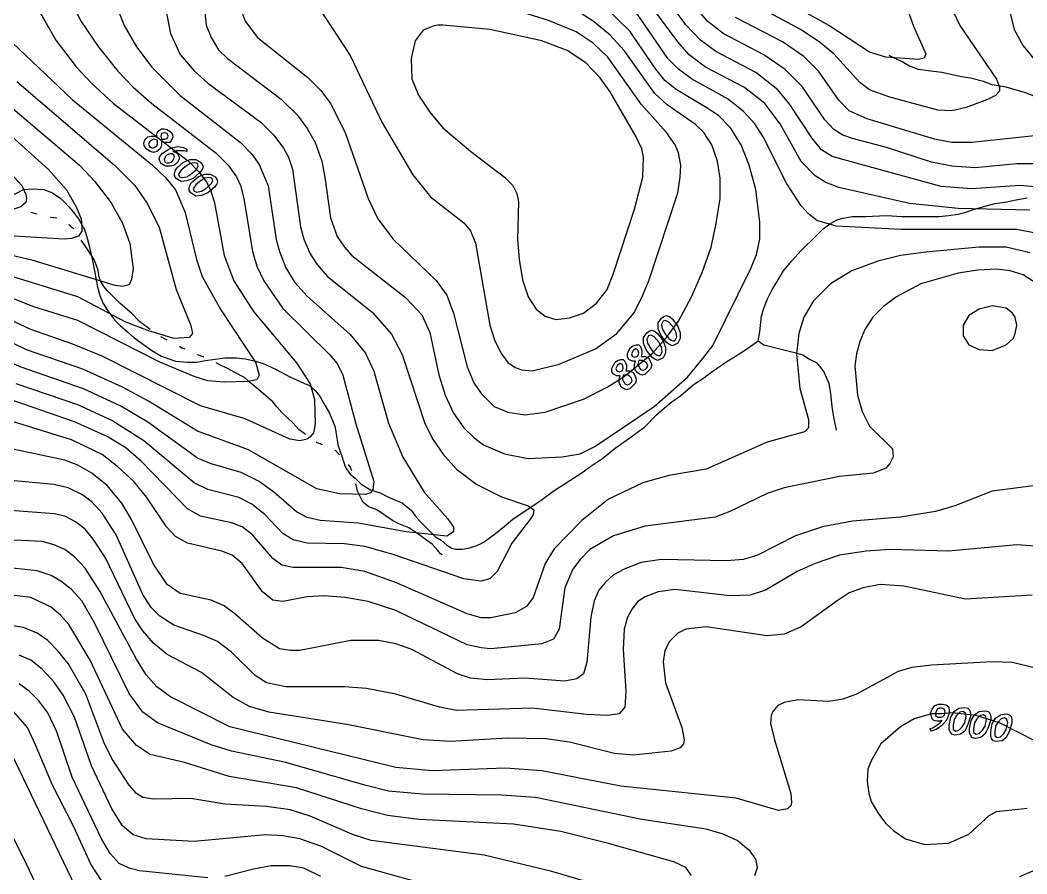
# Model space of a CAD drawing. Extents: x -4.4 to 64.9, y -5.9 to 77.3.
# Drawn here: x 12.52 to 19.05, y 8.96 to 14.5 of the extents above; entities that cross this region are included whole.
import ezdxf

# ---------------------------------------------------------------- set-up
doc = ezdxf.new("R2010")
doc.units = 0
for name, color, linetype in [('8400-8600', 7, 'CONTINUOUS'), ('8600-8800', 7, 'CONTINUOUS'), ('8800-9000', 7, 'CONTINUOUS'), ('9000-9200', 7, 'CONTINUOUS'), ('9200-9400', 7, 'CONTINUOUS'), ('Elevations', 7, 'CONTINUOUS'), ('roads', 7, 'CONTINUOUS'), ('topo', 7, 'CONTINUOUS'), ('water', 7, 'CONTINUOUS')]:
    doc.layers.add(name, color=color, linetype=linetype)

msp = doc.modelspace()

# ---------------------------------------------------------------- linework, layer by layer
at = {"layer": '8400-8600', "color": 2}
for points in [[(18.253795, 14.625704), (18.311787, 14.462252), (18.390876, 14.282992), (18.380319, 14.256613), (18.343407, 14.246082), (18.132518, 14.261904), (18.027068, 14.293535), (17.763448, 14.467525), (17.447099, 14.646796)], [(19.065759, 14.678486), (19.00245, 14.662664), (18.954989, 14.625754), (18.944458, 14.599402), (18.939193, 14.546681), (18.965545, 14.441231), (19.023547, 14.335781), (19.092135, 14.251422)], [(18.549015, 14.599418), (18.612284, 14.467607), (18.849544, 14.119617), (18.870631, 14.066899), (18.870631, 14.040546), (18.844279, 14.014194), (18.791548, 13.987815), (18.654467, 13.935096), (18.559558, 13.914009), (18.469928, 13.919274), (18.158847, 14.003634), (18.027037, 14.051084), (17.963777, 14.098545), (17.795058, 14.283076), (17.700147, 14.362166), (17.578888, 14.441244), (17.294128, 14.594155)], [(19.23976, 13.76635), (18.691379, 13.708362), (18.559569, 13.708362), (18.448849, 13.729449), (18.011238, 13.86127), (17.89524, 13.913988), (17.826699, 13.982528), (17.694889, 14.172338), (17.599978, 14.267238), (17.4629, 14.36215), (17.15705, 14.520318)], [(12.464527, 14.356871), (12.854686, 13.987801), (13.376656, 13.560732), (13.461066, 13.481651), (13.524286, 13.402562), (13.587596, 13.254932), (13.661417, 12.949132), (13.698316, 12.838412), (13.819585, 12.622242), (14.046306, 12.279532), (14.067394, 12.20044), (14.051572, 12.168812), (13.99357, 12.158255), (13.840669, 12.15299), (13.73522, 12.16352), (13.64559, 12.189873), (13.424102, 12.284784), (12.89158, 12.553672), (12.60687, 12.643313), (12.34852, 12.743482)], [(12.496115, 14.103819), (13.128816, 13.560759), (13.260626, 13.428948), (13.339705, 13.318228), (13.418797, 13.160047), (13.529517, 12.754068), (13.624465, 12.522089), (13.634996, 12.469358), (13.613908, 12.443005), (13.513687, 12.43774), (13.339697, 12.490469), (13.202619, 12.54319), (12.891538, 12.706628), (12.401209, 12.859539)], [(12.469739, 13.929736), (12.902079, 13.560666), (13.002258, 13.455216), (13.10771, 13.318125), (13.181518, 13.186315), (13.228969, 13.054505), (13.250056, 12.891066), (13.239499, 12.822526), (13.223677, 12.785617), (13.181497, 12.77506), (13.134047, 12.780325), (12.601528, 12.943774), (12.416989, 12.985954)], [(12.353785, 13.845342), (12.701765, 13.534261), (12.817756, 13.40245), (12.881026, 13.29173), (12.912665, 13.212641), (12.91793, 13.154652), (12.91793, 13.133565), (12.896843, 13.101923), (12.849392, 13.086101), (12.801942, 13.080836), (12.295783, 13.112464)]]:
    msp.add_lwpolyline(points, dxfattribs=at)
at = {"layer": '8600-8800', "color": 2}
for points in [[(19.128971, 13.418315), (19.002431, 13.428845), (18.69135, 13.407758), (18.490999, 13.42358), (17.853031, 13.59757), (17.78449, 13.618657), (17.71595, 13.660837), (17.65268, 13.739927), (17.510319, 13.956096), (17.43124, 14.050997), (17.288841, 14.161725), (17.030491, 14.298806), (16.93031, 14.372617), (16.835401, 14.472796), (16.62978, 14.752236)], [(19.065786, 13.27005), (18.601775, 13.280581), (18.285426, 13.31222), (17.826715, 13.417669), (17.742356, 13.4493), (17.673815, 13.49148), (17.584185, 13.586381), (17.447104, 13.828919), (17.346925, 13.960729), (17.215075, 14.066182), (16.961996, 14.197992), (16.856546, 14.277081), (16.782736, 14.36143), (16.577107, 14.64087)], [(13.14994, 14.572316), (13.19212, 14.466867), (13.271202, 14.329786), (13.371381, 14.197978), (13.555962, 14.013437), (13.946122, 13.707637), (14.019941, 13.633826), (14.067391, 13.565288), (14.125382, 13.428197), (14.178111, 13.080217), (14.199198, 13.001128), (14.241378, 12.895678), (14.299378, 12.800777), (14.378459, 12.711147), (14.657899, 12.463336), (14.758078, 12.342077), (14.810799, 12.226079), (14.90571, 11.888648), (15.000608, 11.667197), (15.137699, 11.440488), (15.290599, 11.266498), (15.327498, 11.213767), (15.327498, 11.182139), (15.285318, 11.155786), (15.021698, 11.182139), (14.710627, 11.240127), (14.462819, 11.255949), (14.378459, 11.277037), (14.309919, 11.313946), (14.162289, 11.440488), (14.067388, 11.509026), (13.951398, 11.567028), (13.75631, 11.625017), (13.666679, 11.661926), (13.345018, 11.893918), (13.171028, 11.999357), (12.9285, 12.110088), (12.51724, 12.252447), (12.163989, 12.415888)], [(12.859901, 14.599328), (12.91262, 14.493878), (13.02334, 14.330429), (13.149879, 14.172258), (13.250061, 14.066809), (13.37133, 13.961359), (13.78789, 13.639739), (13.86698, 13.560647), (13.919711, 13.486839), (13.946064, 13.428837), (13.967151, 13.344478), (14.02514, 13.001779), (14.051519, 12.906867), (14.098969, 12.811959), (14.220238, 12.632698), (14.526038, 12.332169), (14.573489, 12.274177), (14.610398, 12.200358), (14.694758, 11.884007), (14.810748, 11.509669), (14.805483, 11.456948), (14.789661, 11.435861), (14.75803, 11.42533), (14.589311, 11.430596), (14.441681, 11.462237), (13.99879, 11.715306), (13.666629, 11.836578), (13.35024, 12.031657), (13.181521, 12.121288), (12.923171, 12.237286), (12.559372, 12.363815), (12.232482, 12.521997)], [(13.71405, 14.57407), (13.724607, 14.468621), (13.756238, 14.389539), (13.803697, 14.31045), (13.861688, 14.252459), (14.209668, 13.988831), (14.315118, 13.888659), (14.378387, 13.799021), (14.431116, 13.709391), (14.473296, 13.58813), (14.494383, 13.48268), (14.531285, 13.219049), (14.573465, 13.097791), (14.620915, 13.02924), (14.668373, 12.976519), (15.016353, 12.70235), (15.121806, 12.59163), (15.174524, 12.475642), (15.232566, 12.20147), (15.274706, 12.06966), (15.327474, 11.953661), (15.396015, 11.85876), (15.459284, 11.79549), (15.522554, 11.74804), (15.659635, 11.690041), (15.812535, 11.65841), (16.033986, 11.66894), (16.149974, 11.690027), (16.244875, 11.737478), (16.629764, 11.995828), (16.845945, 12.185637), (16.946116, 12.306906), (17.009386, 12.391266), (17.257234, 12.892146), (17.294143, 12.981776), (17.315231, 13.081958), (17.315231, 13.192678), (17.288852, 13.403578), (17.246672, 13.561748), (17.193951, 13.693556), (17.12536, 13.804286), (17.046282, 13.883368), (16.967193, 13.936097), (16.772113, 14.052087), (16.698291, 14.110076), (16.640302, 14.183897), (16.47158, 14.431706), (16.313402, 14.584606)], [(13.466271, 14.547752), (13.492623, 14.415932), (13.555893, 14.278854), (13.645531, 14.173401), (13.735154, 14.094323), (14.077874, 13.841243), (14.162234, 13.756884), (14.225493, 13.672521), (14.257132, 13.614522), (14.283484, 13.535433), (14.336216, 13.161092), (14.357303, 13.082014), (14.399483, 12.987102), (14.441673, 12.918562), (14.510214, 12.839473), (14.800192, 12.607491), (14.926734, 12.465132), (14.995271, 12.333322), (15.142951, 11.885163), (15.195672, 11.779713), (15.258942, 11.690083), (15.348572, 11.589904), (15.480382, 11.489722), (15.638553, 11.410643), (15.812554, 11.352641), (15.849452, 11.326289), (15.844187, 11.294658), (15.828365, 11.268279), (15.707096, 11.110111), (15.612195, 10.925569), (15.564734, 10.878119), (15.506745, 10.862297), (15.396025, 10.878119), (14.937275, 11.0363), (14.752736, 11.089018), (14.620926, 11.104841), (14.378395, 11.110106), (14.288765, 11.131193), (14.220225, 11.173373), (14.104224, 11.294642), (14.019864, 11.363182), (13.935504, 11.405362), (13.735154, 11.458083), (13.645523, 11.500263), (13.318625, 11.774432), (13.112965, 11.906242), (12.891514, 12.006421), (12.490816, 12.143502)], [(19.113194, 13.118912), (18.981383, 13.145265), (18.232652, 13.145265), (17.810854, 13.166352), (17.684322, 13.203251), (17.631593, 13.245431), (17.584143, 13.298162), (17.489242, 13.445792), (17.336331, 13.746321), (17.283613, 13.830681), (17.209792, 13.909763), (17.109623, 13.988852), (16.872324, 14.120662), (16.787953, 14.183932), (16.719413, 14.252472), (16.519062, 14.542461)], [(19.065759, 12.992378), (18.912859, 13.029277), (18.738858, 13.029277), (18.390878, 12.997646), (18.22744, 12.976559), (18.07981, 12.939649), (17.911049, 12.876379), (17.773971, 12.79203), (17.66324, 12.68131), (17.59997, 12.57585), (17.568339, 12.4704), (17.552517, 12.33859), (17.573604, 12.111879), (17.631604, 11.911529), (17.631604, 11.8588), (17.605225, 11.832447), (17.362694, 11.763907), (16.967264, 11.589909), (16.724723, 11.547737), (16.556014, 11.500279), (16.334563, 11.394837), (16.160534, 11.257749), (15.981273, 11.073218), (15.923274, 10.978309), (15.844184, 10.756868), (15.802005, 10.698869), (15.728194, 10.656687), (15.570023, 10.625058), (15.506753, 10.625058), (15.417113, 10.651411), (14.958415, 10.851761), (14.752784, 10.92558), (14.599894, 10.951933), (14.288773, 10.951933), (14.214954, 10.967755), (14.156955, 11.009924), (14.025145, 11.162835), (13.956605, 11.215555), (13.888064, 11.241908), (13.687703, 11.284088), (13.603354, 11.331546), (13.302824, 11.642617), (13.202643, 11.726977), (13.081374, 11.800787), (12.870485, 11.895696), (12.432824, 12.048596)]]:
    msp.add_lwpolyline(points, dxfattribs=at)
at = {"layer": '8800-9000', "color": 2}
for points in [[(14.462768, 14.568784), (14.657848, 14.273525), (14.863467, 13.841185), (15.063817, 13.498473), (15.179818, 13.356125), (15.395988, 13.187394), (15.438168, 13.134674), (15.469847, 13.055584), (15.564747, 12.523065), (15.596389, 12.422894), (15.638558, 12.338534), (15.680749, 12.280535), (15.728199, 12.248904), (15.770379, 12.233082), (15.838917, 12.227817), (16.012907, 12.269997), (16.250169, 12.370176), (16.387258, 12.470347), (16.497978, 12.602168), (16.550699, 12.702337), (16.598149, 12.818338), (16.782688, 13.382488), (16.79851, 13.482667), (16.803775, 13.561748), (16.787953, 13.640837), (16.766866, 13.693556), (16.708864, 13.772648), (16.545426, 13.957176), (16.329256, 14.262987), (16.234344, 14.352617), (16.123624, 14.426428), (15.944356, 14.500246), (15.422346, 14.663687)], [(19.155418, 11.48964), (18.823258, 11.44746), (18.580728, 11.352559), (18.454138, 11.31565), (18.227429, 11.278751), (17.916348, 11.252372), (17.721279, 11.215463), (17.547278, 11.157471), (17.299477, 11.030932), (17.209839, 11.004553), (17.099127, 10.994022), (16.677328, 11.004553), (16.545468, 10.983466), (16.434748, 10.941286), (16.366207, 10.904376), (16.313479, 10.856926), (16.271299, 10.804197), (16.239668, 10.735657), (16.21858, 10.630207), (16.192228, 10.334945), (16.171141, 10.261137), (16.128961, 10.229496), (16.049872, 10.213674), (15.791522, 10.234761), (15.548991, 10.224204), (15.438271, 10.234761), (15.353912, 10.261113), (15.058652, 10.419284), (14.9532, 10.456193), (14.842483, 10.477281), (14.663172, 10.477281), (14.331011, 10.414011), (14.267741, 10.414011), (14.199201, 10.424568), (14.088481, 10.493108), (13.909212, 10.651279), (13.840672, 10.703997), (13.756312, 10.740909), (13.555962, 10.783089), (13.471602, 10.841088), (13.381972, 10.972898), (13.23961, 11.262887), (13.17634, 11.368329), (13.081442, 11.484327), (12.98126, 11.563419), (12.89163, 11.616137), (12.80727, 11.647779), (12.385432, 11.737409)], [(19.334623, 11.073056), (18.981373, 11.099409), (18.538484, 11.057229), (18.158823, 11.067759), (18.005923, 11.057229), (17.831933, 11.030876), (17.673765, 10.978145), (17.557774, 10.925424), (17.352143, 10.804155), (17.251964, 10.772516), (17.120153, 10.767251), (16.766903, 10.809431), (16.656175, 10.793609), (16.571823, 10.76197), (16.524325, 10.730339), (16.487463, 10.682888), (16.455785, 10.63016), (16.434697, 10.55107), (16.429432, 10.41926), (16.445254, 10.150369), (16.439989, 10.04492), (16.40308, 10.00274), (16.323998, 9.992183), (16.19218, 9.997448), (15.83893, 10.039617), (15.348591, 10.023795), (15.237871, 10.044883), (14.95316, 10.129242), (14.763348, 10.166152), (14.62095, 10.176682), (14.241331, 10.176682), (14.114788, 10.203035), (14.04098, 10.250493), (13.88808, 10.403385), (13.79845, 10.471933), (13.71409, 10.508843), (13.513729, 10.577383), (13.424099, 10.635374), (13.36611, 10.693374), (13.313379, 10.777734), (13.139389, 11.162623), (13.049758, 11.304985), (12.98121, 11.378795), (12.917948, 11.426243), (12.82831, 11.468423), (12.73868, 11.48951), (12.40648, 11.521152)], [(19.081507, 10.77263), (18.649157, 10.746277), (18.248456, 10.830648), (18.095556, 10.841178), (17.984836, 10.820091), (17.895158, 10.788462), (17.816106, 10.735731), (17.584087, 10.567011), (17.473356, 10.519561), (17.362636, 10.509031), (16.967206, 10.567022), (16.835396, 10.5512), (16.782667, 10.524847), (16.729946, 10.472127), (16.698307, 10.414127), (16.687777, 10.340316), (16.703599, 10.203228), (16.80904, 9.913247), (16.824863, 9.834158), (16.819597, 9.807805), (16.79851, 9.781453), (16.740511, 9.760366), (16.492699, 9.734013), (16.371441, 9.744544), (16.08145, 9.818362), (15.92851, 9.83945), (15.680701, 9.844715), (15.306361, 9.823628), (15.132371, 9.834184), (14.636761, 9.934353), (14.1306, 10.013445), (14.004021, 10.050354), (13.898571, 10.108354), (13.692939, 10.271795), (13.471502, 10.387783), (13.381871, 10.461604), (13.313331, 10.540693), (13.2606, 10.619775), (13.07079, 11.015213), (12.991712, 11.136474), (12.93898, 11.199744), (12.875721, 11.247202), (12.80717, 11.284104), (12.73863, 11.299926), (12.169162, 11.342106)], [(19.102642, 10.298205), (18.955012, 10.335115), (18.823202, 10.34038), (18.427722, 10.319293), (18.301182, 10.303471), (18.211552, 10.277118), (17.942664, 10.129488), (17.853023, 10.097847), (17.763403, 10.082025), (17.563042, 10.092582), (17.473412, 10.07676), (17.431232, 10.055672), (17.399604, 10.018774), (17.389047, 9.992421), (17.383782, 9.93969), (17.410134, 9.83424), (17.515584, 9.48626), (17.520849, 9.428261), (17.515584, 9.407173), (17.494497, 9.386086), (17.436497, 9.375556), (17.162328, 9.454637), (16.413597, 9.533726), (15.902168, 9.633905), (15.664908, 9.649727), (15.190388, 9.633905), (14.953126, 9.654993), (13.877507, 9.91861), (13.492618, 10.11369), (13.402988, 10.17696), (13.334448, 10.256052), (13.271167, 10.356221), (13.033918, 10.799112), (12.939007, 10.946741), (12.870419, 11.020552), (12.807196, 11.068003), (12.738616, 11.099641), (12.659527, 11.120729), (12.337908, 11.136551)], [(19.002455, 8.94846), (19.197535, 9.03282)]]:
    msp.add_lwpolyline(points, dxfattribs=at)
msp.add_lwpolyline([(15.227287, 14.468615), (15.195659, 14.46335), (15.132389, 14.436971), (15.079668, 14.368431), (15.053289, 14.252443), (15.058555, 14.120633), (15.100734, 14.015183), (15.174545, 13.904463), (15.258905, 13.804281), (15.438173, 13.651381), (15.659614, 13.482662), (15.712345, 13.429933), (15.738698, 13.377212), (15.749228, 13.324491), (15.743963, 13.081953), (15.754493, 12.950143), (15.775607, 12.818332), (15.812506, 12.707612), (15.865227, 12.628523), (15.923226, 12.581073), (15.991777, 12.559985), (16.081397, 12.570516), (16.171037, 12.602157), (16.255437, 12.665427), (16.323977, 12.755057), (16.366157, 12.860507), (16.503246, 13.277027), (16.555967, 13.482656), (16.561232, 13.614466), (16.550675, 13.667198), (16.513776, 13.746277), (16.345057, 14.036268), (16.276477, 14.131166), (16.186836, 14.226067), (16.065577, 14.305156), (15.902126, 14.368426), (15.564687, 14.442237), (15.258886, 14.468615), (15.227256, 14.468615), (15.227287, 14.468615)], close=True, dxfattribs=at)
at = {"layer": '9000-9200', "color": 2}
for points in [[(16.872384, 8.95368), (16.835475, 9.006412), (16.756386, 9.04331), (16.324006, 9.164582), (16.023477, 9.23839), (15.717677, 9.285841), (15.106066, 9.317482), (14.900445, 9.343835), (14.731725, 9.386015), (14.309884, 9.523106), (13.872277, 9.596917), (13.582285, 9.686547), (13.360845, 9.739276), (13.271207, 9.797267), (13.181584, 9.902717), (12.970685, 10.350876), (12.833597, 10.582865), (12.780836, 10.640865), (12.717556, 10.693585), (12.585745, 10.756855), (12.406485, 10.777943)], [(16.302877, 8.879756), (15.965438, 8.979935), (15.527827, 9.085384), (14.794908, 9.180285), (14.678917, 9.217195), (14.399477, 9.338464), (14.267667, 9.380644), (14.114767, 9.401731), (13.845869, 9.417553), (13.624428, 9.454462), (13.381898, 9.449197), (13.313347, 9.459754), (13.271178, 9.486106), (13.223717, 9.538827), (13.112999, 9.712817), (13.060278, 9.818267), (12.944277, 10.129348), (12.828249, 10.329699), (12.759698, 10.414058), (12.696429, 10.477328), (12.627888, 10.524779), (12.538258, 10.561688), (12.406448, 10.582775)], [(15.05857, 8.922025), (14.73168, 9.011666), (14.46801, 9.143466), (14.330929, 9.190924), (14.220209, 9.212011), (14.109489, 9.217277), (13.64551, 9.175097), (13.33444, 9.190919), (13.25008, 9.217271), (13.18154, 9.275273), (13.112991, 9.385991), (12.981181, 9.665433), (12.870421, 9.981772), (12.79665, 10.124131), (12.738611, 10.208493), (12.659519, 10.292853), (12.5857, 10.350852), (12.51189, 10.382483)], [(13.734929, 8.937829), (13.292037, 8.985269), (13.223497, 9.001091), (13.160227, 9.032732), (13.102228, 9.096002), (13.044237, 9.190903), (12.854387, 9.591612), (12.754208, 9.886871), (12.696209, 10.008132), (12.638218, 10.087221), (12.574948, 10.150491), (12.511667, 10.197941)], [(14.467798, 8.948357), (14.357078, 9.001075), (14.267448, 9.016897), (14.146179, 9.016897), (14.030188, 8.99581), (13.845649, 8.948359)]]:
    msp.add_lwpolyline(points, dxfattribs=at)
at = {"layer": '9200-9400', "color": 2}
for points in [[(12.875776, 8.879883), (12.459206, 9.749833)], [(12.717611, 8.690007), (12.55939, 9.027449), (12.34322, 9.459788)]]:
    msp.add_lwpolyline(points, dxfattribs=at)
at = {"layer": 'Elevations', "color": 1}
for points in [[(13.492607, 13.776877), (13.503164, 13.766293), (13.508429, 13.745127), (13.503164, 13.734543), (13.497899, 13.718668), (13.487342, 13.708085), (13.47152, 13.708085), (13.450432, 13.708085), (13.43461, 13.713377), (13.43461, 13.686918), (13.42408, 13.665752), (13.402993, 13.649877), (13.381905, 13.644585), (13.360818, 13.649877), (13.339731, 13.665752), (13.323909, 13.681627), (13.318643, 13.702793), (13.323909, 13.718668), (13.334466, 13.734543), (13.344996, 13.745127), (13.366083, 13.750418), (13.381905, 13.750418), (13.402993, 13.745127), (13.402993, 13.766293), (13.413523, 13.782168), (13.43461, 13.798043), (13.450432, 13.798043), (13.47152, 13.792752)], [(13.366068, 13.676705), (13.376625, 13.671414), (13.387155, 13.676705), (13.402977, 13.687289), (13.408242, 13.703164), (13.408242, 13.72433), (13.38189, 13.729622), (13.355511, 13.713747), (13.350246, 13.697872), (13.355511, 13.681997)], [(13.429338, 13.750524), (13.434603, 13.729358), (13.45569, 13.729358), (13.471513, 13.734649), (13.476778, 13.750524), (13.471513, 13.766399), (13.45569, 13.771691), (13.434603, 13.766399)], [(13.598057, 13.666175), (13.598057, 13.6503), (13.582235, 13.655592), (13.555882, 13.655592), (13.52953, 13.655592), (13.508443, 13.6503), (13.524265, 13.645008), (13.534795, 13.639717), (13.545352, 13.623842), (13.550617, 13.607967), (13.545352, 13.592092), (13.534795, 13.576217), (13.513708, 13.560342), (13.487355, 13.55505), (13.461003, 13.55505), (13.43465, 13.570925), (13.424093, 13.5868), (13.418828, 13.602675), (13.424093, 13.61855), (13.439915, 13.639717), (13.482097, 13.666175), (13.50845, 13.676758), (13.540091, 13.68205), (13.57699, 13.676758)], [(13.455698, 13.581799), (13.466255, 13.576508), (13.482077, 13.576508), (13.497899, 13.581799), (13.508429, 13.592383), (13.51896, 13.613549), (13.513695, 13.629424), (13.503164, 13.634716), (13.487342, 13.634716), (13.47152, 13.629424), (13.460963, 13.618841), (13.450433, 13.597674)], [(13.687687, 13.581799), (13.698244, 13.565924), (13.703509, 13.550049), (13.698244, 13.534174), (13.682422, 13.513008), (13.640242, 13.476098), (13.598062, 13.460223), (13.561153, 13.454932), (13.529522, 13.476098), (13.518965, 13.491973), (13.518965, 13.507848), (13.52423, 13.529015), (13.534787, 13.54489), (13.576967, 13.581799), (13.619147, 13.597674), (13.656059, 13.597674)], [(13.550607, 13.486893), (13.566429, 13.481602), (13.598057, 13.486893), (13.62441, 13.502768), (13.661319, 13.534413), (13.671876, 13.555579), (13.66661, 13.571454), (13.645523, 13.576746), (13.619171, 13.571454), (13.587543, 13.550288), (13.56119, 13.529121), (13.545368, 13.502663)], [(13.782599, 13.486893), (13.793129, 13.471018), (13.798395, 13.455143), (13.793129, 13.439268), (13.777307, 13.418102), (13.735128, 13.381192), (13.692958, 13.365317), (13.65605, 13.360026), (13.624408, 13.381192), (13.613877, 13.397067), (13.613877, 13.412942), (13.619142, 13.434109), (13.629673, 13.449984), (13.671853, 13.486893), (13.714033, 13.502768), (13.750942, 13.502768)], [(13.645508, 13.392014), (13.66133, 13.386722), (13.692971, 13.392014), (13.719324, 13.407889), (13.756233, 13.439506), (13.766763, 13.460673), (13.761498, 13.476548), (13.740411, 13.48184), (13.714058, 13.476548), (13.682427, 13.455381), (13.656048, 13.434215), (13.640226, 13.407756)], [(16.745787, 12.564212), (16.782699, 12.516772), (16.798495, 12.474571), (16.798495, 12.437688), (16.782699, 12.406044), (16.761612, 12.395461), (16.74579, 12.390169), (16.724702, 12.400752), (16.70888, 12.411336), (16.671981, 12.458775), (16.656159, 12.500976), (16.656159, 12.537886), (16.677247, 12.569504), (16.693069, 12.580087), (16.708891, 12.585379), (16.729978, 12.580087)], [(16.740519, 12.427131), (16.751049, 12.42184), (16.761606, 12.42184), (16.766872, 12.427131), (16.777402, 12.448298), (16.772137, 12.474756), (16.756315, 12.5064), (16.724674, 12.54331), (16.703586, 12.553893), (16.687764, 12.548601), (16.677234, 12.527435), (16.682499, 12.500976), (16.703586, 12.464067), (16.724674, 12.437609)], [(16.650878, 12.469306), (16.687787, 12.421866), (16.703609, 12.379691), (16.703609, 12.342782), (16.687787, 12.311138), (16.6667, 12.300555), (16.650878, 12.295263), (16.62979, 12.305846), (16.613968, 12.31643), (16.577055, 12.363896), (16.56126, 12.40607), (16.56126, 12.44298), (16.582347, 12.474624), (16.598169, 12.485207), (16.613991, 12.490499), (16.635078, 12.485207)], [(16.645607, 12.332225), (16.656164, 12.326934), (16.666694, 12.326934), (16.671959, 12.332225), (16.682516, 12.353392), (16.677251, 12.37985), (16.661429, 12.411494), (16.629801, 12.448404), (16.608714, 12.458987), (16.592892, 12.453695), (16.582335, 12.432529), (16.5876, 12.40607), (16.608687, 12.369161), (16.629774, 12.342703)], [(16.540158, 12.384957), (16.550715, 12.358498), (16.550715, 12.337332), (16.54545, 12.321457), (16.571802, 12.321457), (16.592889, 12.310873), (16.608712, 12.284415), (16.613977, 12.263248), (16.608712, 12.242082), (16.587624, 12.220915), (16.571802, 12.20504), (16.550715, 12.199748), (16.534893, 12.20504), (16.519071, 12.215623), (16.50854, 12.231498), (16.503275, 12.247373), (16.503275, 12.26854), (16.50854, 12.289707), (16.487453, 12.289707), (16.466366, 12.30029), (16.455809, 12.316165), (16.455809, 12.337332), (16.466366, 12.358498), (16.476896, 12.379665), (16.492718, 12.390248), (16.513806, 12.39554), (16.529628, 12.39554)], [(16.487437, 12.321695), (16.503259, 12.316403), (16.524347, 12.321695), (16.529612, 12.342861), (16.524347, 12.364028), (16.508524, 12.36932), (16.492702, 12.358736), (16.482172, 12.33757)], [(16.439989, 12.290051), (16.450519, 12.263592), (16.450519, 12.242426), (16.445254, 12.226551), (16.471607, 12.226551), (16.492694, 12.215967), (16.508516, 12.189509), (16.513781, 12.168342), (16.508516, 12.147176), (16.487429, 12.126009), (16.471607, 12.110134), (16.450519, 12.104842), (16.434697, 12.110134), (16.418875, 12.120717), (16.408318, 12.136592), (16.403053, 12.152467), (16.403053, 12.173634), (16.408318, 12.194801), (16.387231, 12.194801), (16.366144, 12.205384), (16.355613, 12.221259), (16.355613, 12.242426), (16.366144, 12.263592), (16.376701, 12.284759), (16.392523, 12.295342), (16.41361, 12.300634), (16.429432, 12.300634)], [(16.529619, 12.295316), (16.524354, 12.268858), (16.540176, 12.237213), (16.555998, 12.231922), (16.57182, 12.237213), (16.582377, 12.247797), (16.587642, 12.25838), (16.582377, 12.274255), (16.57182, 12.284838), (16.555998, 12.295422)], [(16.387258, 12.226789), (16.40308, 12.221497), (16.424167, 12.226789), (16.429433, 12.247955), (16.424167, 12.269122), (16.408345, 12.274414), (16.392523, 12.26383), (16.381993, 12.242664)], [(16.429438, 12.20041), (16.424173, 12.173951), (16.439995, 12.142334), (16.455817, 12.137042), (16.471639, 12.142334), (16.48217, 12.152917), (16.487435, 12.1635), (16.48217, 12.179375), (16.471639, 12.189959), (16.455817, 12.200542)], [(18.538468, 10.049241), (18.543733, 10.028075), (18.543733, 10.006908), (18.527911, 9.964734), (18.496273, 9.927824), (18.459374, 9.901366), (18.427732, 9.890783), (18.417202, 9.906658), (18.438289, 9.911949), (18.459376, 9.927824), (18.485729, 9.943699), (18.496259, 9.959574), (18.480437, 9.954283), (18.464615, 9.954283), (18.443528, 9.959574), (18.432971, 9.970158), (18.427706, 9.986033), (18.422441, 10.007199), (18.432971, 10.033658), (18.448793, 10.054824), (18.475146, 10.065408), (18.501498, 10.065408), (18.522585, 10.060116)], [(18.454109, 9.991271), (18.469931, 9.980688), (18.491018, 9.980688), (18.501575, 9.98598), (18.512132, 9.996563), (18.517397, 10.012438), (18.512132, 10.033605), (18.49631, 10.038896), (18.480488, 10.038896), (18.464666, 10.033605), (18.454136, 10.007146)], [(18.675549, 10.028154), (18.680814, 10.006988), (18.680814, 9.985821), (18.665019, 9.933116), (18.643931, 9.890941), (18.617579, 9.869775), (18.580669, 9.864483), (18.559582, 9.869775), (18.549051, 9.88565), (18.543759, 9.901525), (18.543759, 9.927983), (18.554316, 9.980688), (18.575404, 10.017597), (18.607046, 10.038764), (18.643944, 10.044056), (18.665031, 10.038764)], [(18.570097, 9.90163), (18.585919, 9.891047), (18.607006, 9.896339), (18.628094, 9.917505), (18.643916, 9.943964), (18.654446, 9.986138), (18.649181, 10.007305), (18.633359, 10.017888), (18.612271, 10.012597), (18.591184, 9.99143), (18.575362, 9.964972), (18.57007, 9.928089)], [(18.807359, 10.007093), (18.812624, 9.985927), (18.812624, 9.96476), (18.796802, 9.912029), (18.775715, 9.869854), (18.749362, 9.848687), (18.712454, 9.843396), (18.691366, 9.848687), (18.680809, 9.864562), (18.675544, 9.880437), (18.675544, 9.906896), (18.686101, 9.959601), (18.707188, 9.99651), (18.738819, 10.017677), (18.775728, 10.022968), (18.796815, 10.017677)], [(18.701907, 9.880543), (18.717729, 9.86996), (18.738816, 9.875251), (18.759904, 9.896418), (18.775726, 9.922876), (18.786256, 9.965051), (18.780991, 9.986218), (18.765169, 9.996801), (18.744082, 9.991509), (18.722994, 9.970343), (18.707172, 9.943884), (18.701907, 9.906975)], [(18.944448, 9.98598), (18.949713, 9.964813), (18.949713, 9.943646), (18.933891, 9.890941), (18.912804, 9.84874), (18.886451, 9.827574), (18.849542, 9.822282), (18.828455, 9.827574), (18.817924, 9.843449), (18.812633, 9.859324), (18.812633, 9.885782), (18.82319, 9.938513), (18.844277, 9.975423), (18.875916, 9.996589), (18.912818, 10.001881), (18.933905, 9.996589)], [(18.838998, 9.859456), (18.854794, 9.848873), (18.875907, 9.854164), (18.896995, 9.875331), (18.912817, 9.901789), (18.923374, 9.943964), (18.918108, 9.96513), (18.902286, 9.975714), (18.881199, 9.970422), (18.860112, 9.949255), (18.84429, 9.922797), (18.839024, 9.885888)]]:
    msp.add_lwpolyline(points, close=True, dxfattribs=at)
at = {"layer": 'roads', "color": 7}
for points in [[(19.123715, 13.998201), (19.039366, 14.029845), (18.912816, 14.066754), (18.823196, 14.082629), (18.765186, 14.103796), (18.680834, 14.124963), (18.622835, 14.135546), (18.496295, 14.162004), (18.406665, 14.172588), (18.343395, 14.183171), (18.285396, 14.204338), (18.237946, 14.230796), (18.185225, 14.257254), (18.153586, 14.273129)], [(12.448636, 13.355263), (12.538266, 13.402729), (12.601536, 13.408021), (12.670075, 13.402729), (12.728064, 13.381563), (12.775526, 13.349919), (12.801878, 13.32346), (12.833517, 13.291816), (12.859869, 13.260198), (12.896779, 13.212759), (12.933679, 13.144205), (12.949502, 13.096739), (12.965324, 13.038742), (12.986411, 12.943836), (13.002233, 12.864752), (13.007498, 12.827843), (13.018029, 12.769846), (13.033851, 12.717115), (13.054938, 12.66441), (13.081291, 12.622235), (13.097113, 12.601068), (13.128791, 12.558867), (13.165653, 12.521958), (13.213154, 12.479783), (13.255333, 12.4429), (13.371321, 12.358525), (13.434591, 12.321615), (13.482042, 12.30574), (13.524222, 12.289865), (13.603313, 12.284574), (13.661313, 12.284574), (13.719301, 12.295157), (13.845844, 12.311032), (13.919663, 12.311032), (13.977651, 12.30574), (14.046192, 12.289865), (14.093653, 12.27399), (14.178012, 12.237081), (14.267643, 12.189641), (14.357273, 12.147467), (14.394182, 12.131592), (14.431084, 12.099948), (14.462722, 12.057773), (14.494353, 12.005041), (14.520732, 11.957602), (14.557633, 11.867961), (14.56819, 11.820521), (14.578721, 11.746676), (14.605073, 11.667618), (14.626161, 11.60433), (14.657792, 11.55689), (14.689423, 11.530432), (14.726332, 11.493523), (14.789602, 11.456613), (14.852872, 11.435446), (14.905593, 11.408988), (14.953051, 11.387821), (14.995231, 11.371946), (15.032132, 11.340302), (15.053272, 11.324427), (15.079624, 11.287518), (15.111214, 11.250609), (15.153432, 11.208434), (15.211435, 11.150437), (15.248343, 11.129271), (15.285254, 11.097626), (15.316884, 11.07646), (15.343237, 11.071168), (15.385417, 11.071168), (15.422327, 11.07646), (15.459236, 11.087043), (15.475058, 11.092335), (15.506699, 11.10821), (15.527786, 11.118793), (15.601597, 11.171525), (15.670137, 11.229521), (15.712317, 11.266404), (15.754497, 11.292863), (15.817766, 11.335064), (15.865217, 11.366708), (15.896856, 11.387874), (15.981215, 11.451136), (16.155205, 11.561864), (16.218475, 11.609304), (16.297565, 11.662036), (16.376646, 11.725298), (16.466276, 11.788559), (16.566455, 11.862378), (16.645545, 11.941462), (16.729896, 12.015281), (16.803715, 12.068012), (16.882804, 12.136539), (16.961896, 12.189271)], [(17.304679, 12.421866), (17.315236, 12.479863), (17.325766, 12.585326), (17.341588, 12.632765), (17.362676, 12.690762), (17.394304, 12.754024), (17.420683, 12.796199), (17.468133, 12.875309), (17.520854, 12.938571), (17.584124, 13.007098), (17.679033, 13.10203), (17.726483, 13.14947), (17.768663, 13.181088), (17.816113, 13.207546), (17.853023, 13.21813), (17.916293, 13.228713), (18.000652, 13.228713), (18.137733, 13.234005), (18.237952, 13.228713), (18.390852, 13.228713), (18.475214, 13.228713), (18.538484, 13.234005), (18.601754, 13.244588), (18.643934, 13.255171), (18.707204, 13.276338), (18.786282, 13.297505), (18.839014, 13.31338), (18.918103, 13.323963), (18.965553, 13.334546), (19.049913, 13.350421)], [(17.004147, 12.221524), (17.093777, 12.284785), (17.157047, 12.321695), (17.215038, 12.358604), (17.273038, 12.400779), (17.304679, 12.421945)], [(17.304679, 12.421866), (17.320501, 12.411283), (17.341588, 12.395408), (17.367941, 12.390116), (17.410121, 12.379533), (17.53139, 12.347915), (17.59466, 12.33204), (17.64211, 12.300396), (17.68429, 12.279229), (17.710642, 12.247585), (17.731729, 12.215967), (17.747551, 12.179058), (17.763347, 12.147414), (17.773904, 12.07886), (17.784461, 11.978689), (17.794991, 11.915427), (17.810813, 11.841608)], [(16.961967, 12.189879), (17.004139, 12.221524)]]:
    msp.add_lwpolyline(points, dxfattribs=at)
at = {"layer": 'topo', "color": 2}
for points in [[(13.956597, 14.547705), (13.97771, 14.494984), (14.056792, 14.389534), (14.383682, 14.131184), (14.468042, 14.046825), (14.531311, 13.962465), (14.62622, 13.772655), (14.77385, 13.345584), (14.837112, 13.213776), (14.937291, 13.081966), (15.21673, 12.813065), (15.285271, 12.718164), (15.327451, 12.602176), (15.417081, 12.254185), (15.459261, 12.148736), (15.506722, 12.080195), (15.591121, 11.995846), (15.680751, 11.958934), (15.791472, 11.943112), (15.923282, 11.958934), (16.17109, 12.043294), (16.32399, 12.122375), (16.434711, 12.190915), (16.613982, 12.338545), (16.70888, 12.443995), (16.787972, 12.549444), (16.872331, 12.707626), (16.940872, 12.865796), (16.998861, 13.029235), (17.030502, 13.171594), (17.056855, 13.345584), (17.056855, 13.477394), (17.041032, 13.588124), (17.004134, 13.693564), (16.951402, 13.772655), (16.898681, 13.825384), (16.714142, 13.951916), (16.635053, 14.025735), (16.434703, 14.305174), (16.345072, 14.405356), (16.234352, 14.494984), (16.102532, 14.579346)], [(19.134254, 13.571241), (18.981344, 13.571241), (18.712453, 13.544862), (18.559553, 13.555419), (18.427743, 13.581772), (18.137754, 13.676681), (17.916314, 13.734672), (17.853044, 13.755759), (17.795042, 13.792658), (17.737053, 13.855928), (17.589424, 14.072098), (17.478693, 14.182818), (17.341612, 14.277729), (17.077952, 14.414807), (16.977773, 14.493899), (16.898684, 14.583529)], [(12.648991, 14.546646), (12.749171, 14.372656), (12.880981, 14.198666), (12.98116, 14.093217), (13.123511, 13.961407), (13.608619, 13.587058), (13.67717, 13.518518), (13.724621, 13.455248), (13.750973, 13.402527), (13.777326, 13.318167), (13.840595, 12.975458), (13.903865, 12.812006), (14.030405, 12.611659), (14.309845, 12.279487), (14.399485, 12.142407), (14.425838, 12.042238), (14.431103, 11.884057), (14.420546, 11.826058), (14.399459, 11.799705), (14.378372, 11.783883), (14.330921, 11.773326), (14.267651, 11.783883), (13.977671, 11.915685), (13.687682, 12.000045), (13.049671, 12.321665), (12.859872, 12.400754), (12.5857, 12.495655), (12.295712, 12.632746)], [(12.079595, 13.9142), (12.527754, 13.429131), (12.554107, 13.37114), (12.559372, 13.344761), (12.554107, 13.318408), (12.522476, 13.292056), (12.432837, 13.260417)], [(19.113217, 12.791919), (19.023587, 12.849911), (18.939227, 12.876263), (18.849597, 12.88682), (18.728328, 12.881555), (18.601788, 12.860467), (18.359218, 12.791927), (18.201037, 12.707567), (18.116677, 12.644298), (18.048137, 12.575757), (17.995416, 12.496668), (17.963788, 12.417576), (17.942674, 12.338497), (17.932144, 12.259408), (17.947966, 12.069596), (17.979594, 11.964146), (18.027045, 11.869248), (18.174674, 11.721619), (18.179939, 11.668898), (18.158852, 11.626707), (18.1325, 11.595076), (18.05341, 11.563448), (17.83197, 11.542361), (17.473441, 11.468539), (17.362721, 11.43163), (17.120191, 11.315639), (17.02529, 11.278741), (16.571849, 11.220741), (16.366192, 11.157469), (16.213281, 11.067831), (16.150011, 11.004569), (16.102561, 10.941299), (16.04984, 10.82003), (16.01293, 10.551139), (15.976021, 10.487861), (15.90221, 10.45623), (15.570039, 10.424599), (15.506769, 10.429865), (15.417139, 10.450952), (14.953171, 10.672392), (14.7739, 10.730392), (14.626231, 10.756744), (14.48915, 10.767301), (14.37843, 10.762036), (14.220251, 10.730394), (14.156982, 10.740951), (14.088441, 10.793672), (13.956631, 10.978214), (13.893361, 11.030932), (13.824821, 11.057284), (13.60337, 11.110016), (13.524291, 11.152196), (13.466289, 11.215465), (13.33975, 11.405275), (13.255401, 11.510725), (13.149951, 11.605625), (13.049769, 11.684704), (12.849421, 11.779615), (12.411761, 11.916696)], [(17.283735, 8.953574), (17.299557, 9.006295), (17.289, 9.059024), (17.252101, 9.111745), (17.167741, 9.180296), (17.078111, 9.222476), (16.967391, 9.254104), (16.55082, 9.317376), (15.860131, 9.459735), (15.63868, 9.475558), (15.127251, 9.480823), (14.905811, 9.50191), (14.75291, 9.538819), (14.241439, 9.686452), (13.888191, 9.76026), (13.756381, 9.80244), (13.408391, 9.944801), (13.31349, 10.013342), (13.22386, 10.134611), (13.002411, 10.588041), (12.918049, 10.73567), (12.849469, 10.809481), (12.780931, 10.862202), (12.717661, 10.899111), (12.628021, 10.93075), (12.38549, 10.957103)], [(13.04452, 8.92202), (12.975979, 9.02747), (12.86522, 9.27), (12.728128, 9.538899), (12.617408, 9.802519), (12.56469, 9.913239), (12.475049, 10.018689)], [(19.107889, 9.823559), (18.870629, 9.94483), (18.717729, 9.992281), (18.559558, 10.008103), (18.496288, 10.002838), (18.496283, 10.002835), (18.496283, 10.002835), (18.427743, 10.002835), (18.317023, 9.971196), (18.227382, 9.918475), (18.100853, 9.807755), (18.037572, 9.697024), (18.016485, 9.644306), (18.01122, 9.565214), (18.021777, 9.486136), (18.037572, 9.433404), (18.085033, 9.354325), (18.132484, 9.291056), (18.185202, 9.243595), (18.259023, 9.190874), (18.385563, 9.153964), (18.538463, 9.164521), (18.670273, 9.22251), (18.802083, 9.343779), (18.849534, 9.370132), (19.049884, 9.391219)]]:
    msp.add_lwpolyline(points, dxfattribs=at)
msp.add_lwpolyline([(18.781009, 12.639064), (18.738819, 12.628534), (18.670278, 12.586354), (18.633377, 12.523084), (18.633377, 12.454544), (18.670278, 12.396542), (18.738819, 12.364913), (18.823189, 12.359622), (18.912809, 12.396531), (18.960267, 12.438714), (18.970797, 12.470352), (18.981354, 12.523073), (18.970797, 12.575802), (18.954975, 12.602155), (18.912796, 12.633786), (18.823176, 12.649608), (18.780996, 12.639051), (18.781009, 12.639064)], close=True, dxfattribs=at)
at = {"layer": 'water', "color": 4}
for points in [[(12.627923, 13.244085), (12.585753, 13.254669)], [(12.754465, 13.217706), (12.712282, 13.222998)], [(12.865183, 13.149179), (12.854653, 13.154471), (12.833565, 13.175638)], [(13.360813, 12.495394), (13.292273, 12.548099), (13.239544, 12.60083), (13.165733, 12.664092), (13.118275, 12.711558), (13.086644, 12.743203), (13.060292, 12.77482), (13.039204, 12.81173), (13.028647, 12.843374), (13.023382, 12.880283), (12.99703, 12.94881), (12.93903, 13.038451), (12.912677, 13.07536)], [(13.471544, 12.42684), (13.429354, 12.448007)], [(13.587524, 12.368844), (13.566437, 12.374135), (13.550615, 12.384719)], [(13.708793, 12.316112), (13.682441, 12.326695), (13.666618, 12.331987)], [(14.367873, 11.815229), (14.325693, 11.846874), (14.288784, 11.889048), (14.214973, 11.957602), (14.183334, 11.994511), (14.156982, 12.026129), (14.051531, 12.11577), (14.014621, 12.147414), (13.972442, 12.184323), (13.909173, 12.215941), (13.861721, 12.242399), (13.809002, 12.268858), (13.787914, 12.279441)], [(14.478604, 11.746702), (14.441694, 11.762577), (14.436429, 11.767869)], [(14.589324, 11.68344), (14.562971, 11.709899), (14.557706, 11.709899)], [(14.668413, 11.577978), (14.657856, 11.604436), (14.647299, 11.620311)], [(15.253664, 11.03492), (15.243133, 11.040212), (15.227311, 11.061379), (15.190402, 11.103553), (15.137681, 11.140463), (15.095501, 11.172107), (15.037502, 11.20899), (14.974232, 11.235448), (14.932052, 11.256615), (14.831881, 11.325168), (14.779152, 11.346335), (14.742242, 11.372793), (14.705341, 11.446585), (14.694785, 11.494052)]]:
    msp.add_lwpolyline(points, dxfattribs=at)

doc.saveas('drawing.dxf')
